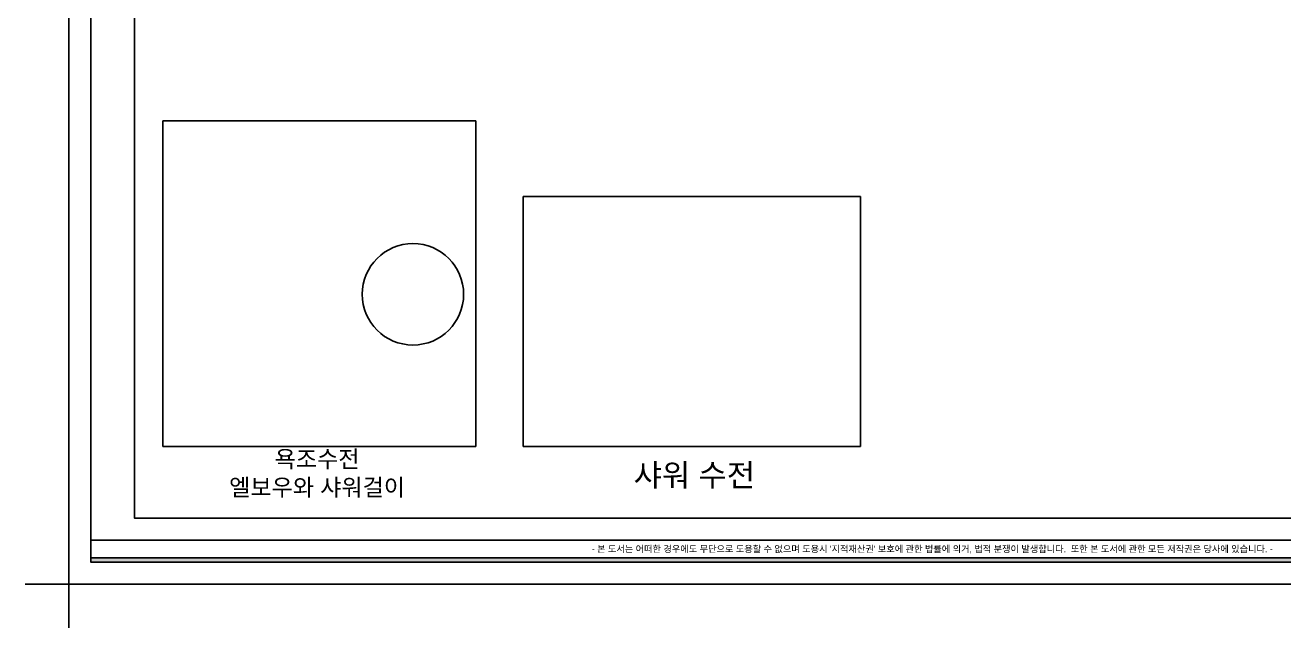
# Model space of a CAD drawing. Header units: millimetres. Extents: x 217202 to 745838, y -6815 to 171372.
# Drawn here: x 307820 to 313818, y 18549 to 21418 of the extents above; entities that cross this region are included whole.
import ezdxf
from ezdxf.enums import TextEntityAlignment as Align

# ---------------------------------------------------------------- set-up
doc = ezdxf.new("R2010")
doc.units = ezdxf.units.MM
doc.header["$XCLIPFRAME"] = 2
doc.layers.get('DEFPOINTS').update_dxf_attribs({"color": 248})
for name, color, linetype in [('0-ELC TEXT', 7, 'Continuous'), ('C-WALL1', 2, 'Continuous'), ('FORM(YOURNAME)-1', 1, 'Continuous'), ('FORM(YOURNAME)-11', 1, 'Continuous')]:
    doc.layers.add(name, color=color, linetype=linetype)
doc.styles.add('YOURNAME', font='HY울릉도M.TTF')
doc.styles.add('코레일둥고', font='Korail_Round_Gothic_Medium.ttf')
doc.linetypes.add('ZIGZAG', pattern='A,0.0001,-0.2,[131,ltypeshp.shx,S=0.2,R=0,X=-0.2,Y=0],-0.4,[131,ltypeshp.shx,S=0.2,R=180,X=0.2,Y=0],-0.2', length=0.8001)
picture_1 = doc.add_image_def('image5.jpg', size_in_pixel=(504, 524))
picture_2 = doc.add_image_def('image6.jpg', size_in_pixel=(1080, 2640))

# ---------------------------------------------------------------- blocks, each defined once
blk = doc.blocks.new('FORM-ELEVATION')
at = {"layer": 'FORM(YOURNAME)-11'}
h = blk.add_hatch(color=256, dxfattribs=at)
h.dxf.hatch_style = 1
h.paths.add_polyline_path([(-10309, 35708), (71691, 35708), (71691, 35508), (-10309, 35508)])
h.paths.add_polyline_path([(-10309, -21492), (71691, -21492), (71691, -21692), (-10309, -21692)])
at = {"layer": 'DEFPOINTS', "color": 158}
blk.add_line((62481, -20692), (-10309, -20692), dxfattribs=at)
for points in [[(-10309, -21692), (71691, -21692), (71691, 35708), (-10309, 35708)], [(-8309, 33708), (61071, 33708), (61071, -19692), (-8309, -19692)]]:
    blk.add_lwpolyline(points, close=True, dxfattribs=at)
at = {"layer": 'DEFPOINTS', "color": 1}
blk.add_lwpolyline([(-11309, -24692), (-11309, -22692), (-13309, -22692)], dxfattribs=at)
at = {"layer": 'FORM(YOURNAME)-11', "color": 250}
blk.add_lwpolyline([(-11309, -22692), (72691, -22692), (72691, 36708), (-11309, 36708)], close=True, dxfattribs=at)
at = {"layer": 'FORM(YOURNAME)-11'}
blk.add_lwpolyline([(-10309, -21492), (71691, -21492), (71691, -21692), (-10309, -21692)], close=True, dxfattribs=at)
at = {"layer": 'FORM(YOURNAME)-11', "color": 1, "style": 'YOURNAME'}
blk.add_text("- 본 도서는 어떠한 경우에도 무단으로 도용할 수 없으며 도용시 '지적재산권' 보호에 관한 법률에 의거, 법적 분쟁이 발생합니다.  또한 본 도서에 관한 모든 저작권은 당사에 있습니다. -", height=300, dxfattribs=at).set_placement((28146, -21092), align=Align.MIDDLE_CENTER)
at = {"layer": 'FORM(YOURNAME)-11', "color": 3, "style": 'YOURNAME'}
for tag, height, p in [('1', 450, (71041, -1219)), ('2', 450, (71041, -1863)), ('3', 450, (71041, -3150)), ('4', 450, (71041, -5081)), ('5', 515, (71041, -7398)), ('6', 515, (71041, -9650)), ('7', 515, (71041, -11903)), ('8', 515, (71041, -14155)), ('9', 515, (71041, -16408)), ('10', 515, (66791, -18596)), ('11', 515, (71041, -18660)), ('12', 515, (66791, -20848)), ('13', 515, (71041, -20848))]:
    blk.add_attdef(tag, text='', height=height, dxfattribs=at).set_placement(p, align=Align.MIDDLE_RIGHT)

msp = doc.modelspace()

# ---------------------------------------------------------------- linework, layer by layer
at = {"layer": '0-ELC TEXT', "color": 240, "linetype": 'ZIGZAG', "ltscale": 30, "true_color": 0xed1f24}
msp.add_circle((309667.7, 20136.7), 241.4, dxfattribs=at)
at = {"layer": 'C-WALL1'}
msp.add_line((315576.2, 19070), (308341, 19070), dxfattribs=at)

# ---------------------------------------------------------------- block references
at = {"layer": 'FORM(YOURNAME)-1', "xscale": 0.1042836971368171, "yscale": 0.1042836971368171, "zscale": 0.1042836971368171}
msp.add_blockref('FORM-ELEVATION', (309207.4, 21123.5), dxfattribs=at)

# ---------------------------------------------------------------- texts
at = {"layer": '0-ELC TEXT', "attachment_point": 1, "style": '코레일둥고'}
for s, width, gutter_width, insert, char_height in [('\\pxqc;{\\fGulim|b0|i0|c129|p50;욕조수전\\P엘보우와 샤워걸이 }', 953.439, 4484.7, (308734.1, 19392.5), 80.598), ('{\\fGulim|b0|i0|c129|p50;샤워 수전}', 643.053, 5986.7, (310719.1, 19329.5), 107.591)]:
    msp.add_mtext_dynamic_manual_height_columns(s, width=width, gutter_width=gutter_width, heights=[0], dxfattribs=dict(at, insert=insert, char_height=char_height))

# ---------------------------------------------------------------- pictures from other files: only their frames are drawn
at = {"layer": 'C-WALL1'}
image = msp.add_image(picture_1, insert=(308475.1, 19411.2), size_in_units=(1491.9, 1551.1), dxfattribs=at)
image.dxf.flags = 7
image = msp.add_image(picture_2, insert=(310192.9, 17515.7), size_in_units=(1607.9, 3930.4), dxfattribs=at)
image.set_boundary_path([(-0.5, 566), (1079.5, 1366.31)])

doc.saveas('drawing.dxf')
